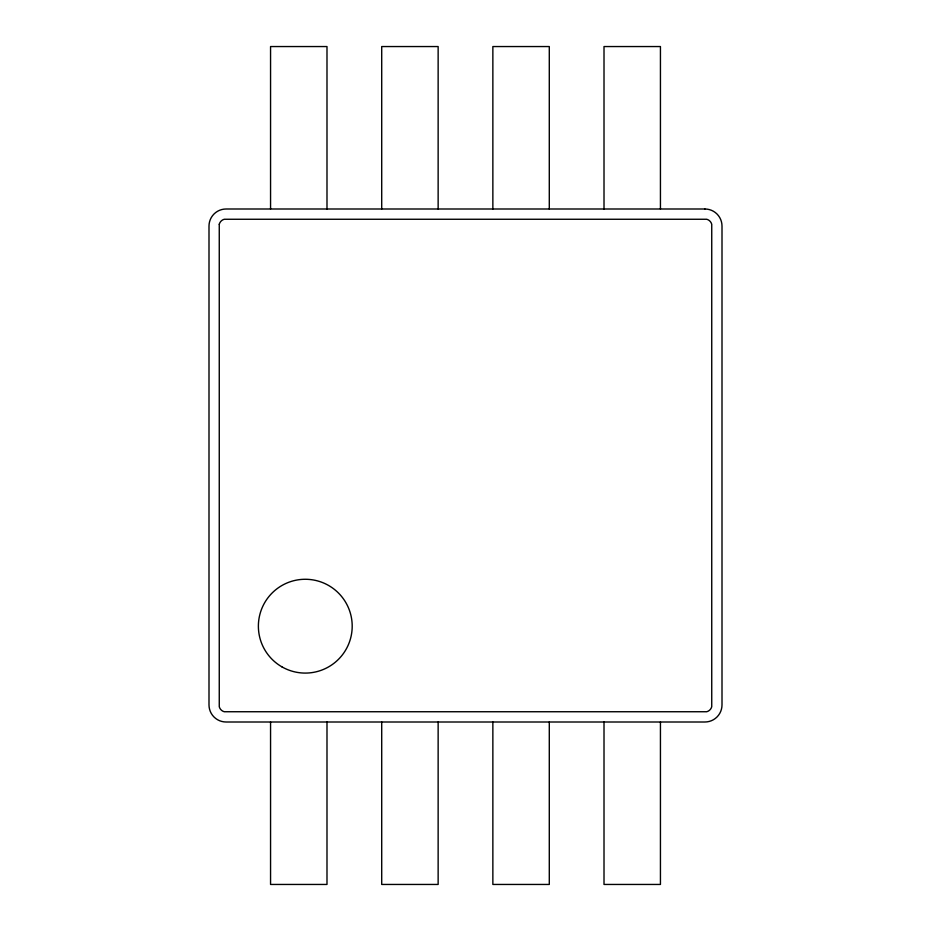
<?xml version="1.0" encoding="UTF-8"?>
<svg xmlns="http://www.w3.org/2000/svg" width="931" height="931" viewBox="0 0 931 931"><rect width="100%" height="100%" fill="white"/><g stroke="black" fill="none" stroke-linecap="round" stroke-linejoin="round"><path stroke-width="1.4" d="M660.44 208.998L660.44 46.55L604.01 46.55L604.01 208.998M660.44 722.002L660.44 884.45L604.01 884.45L604.01 722.002M549.29 208.998L549.29 46.55L492.86 46.55L492.86 208.998M549.29 722.002L549.29 884.45L492.86 884.45L492.86 722.002M438.14 208.998L438.14 46.55L381.71 46.55L381.71 208.998M438.14 722.002L438.14 884.45L381.71 884.45L381.71 722.002M326.99 208.998L326.99 46.55L270.56 46.55L270.56 208.998M326.99 722.002L326.99 884.45L270.56 884.45L270.56 722.002M219.262 224.266L219.262 706.734A7.076 7.076 0 0 0 224.266 711.738L706.734 711.738A7.076 7.076 0 0 0 711.738 706.734L711.738 224.266A7.076 7.076 0 0 0 706.734 219.262L224.266 219.262A7.076 7.076 0 0 0 219.262 224.266M704.895 208.998L226.105 208.998A17.095 17.095 0 0 0 208.998 226.105L208.998 704.895A17.095 17.095 0 0 0 226.105 722.002L704.895 722.002A17.095 17.095 0 0 0 722.002 704.895L722.002 226.105A17.095 17.095 0 0 0 704.895 208.998M281.837 666.805A46.911 46.911 0 0 0 352.197 626.179A46.911 46.911 0 0 0 281.837 585.552A46.911 46.911 0 0 0 281.837 666.805"/></g></svg>
